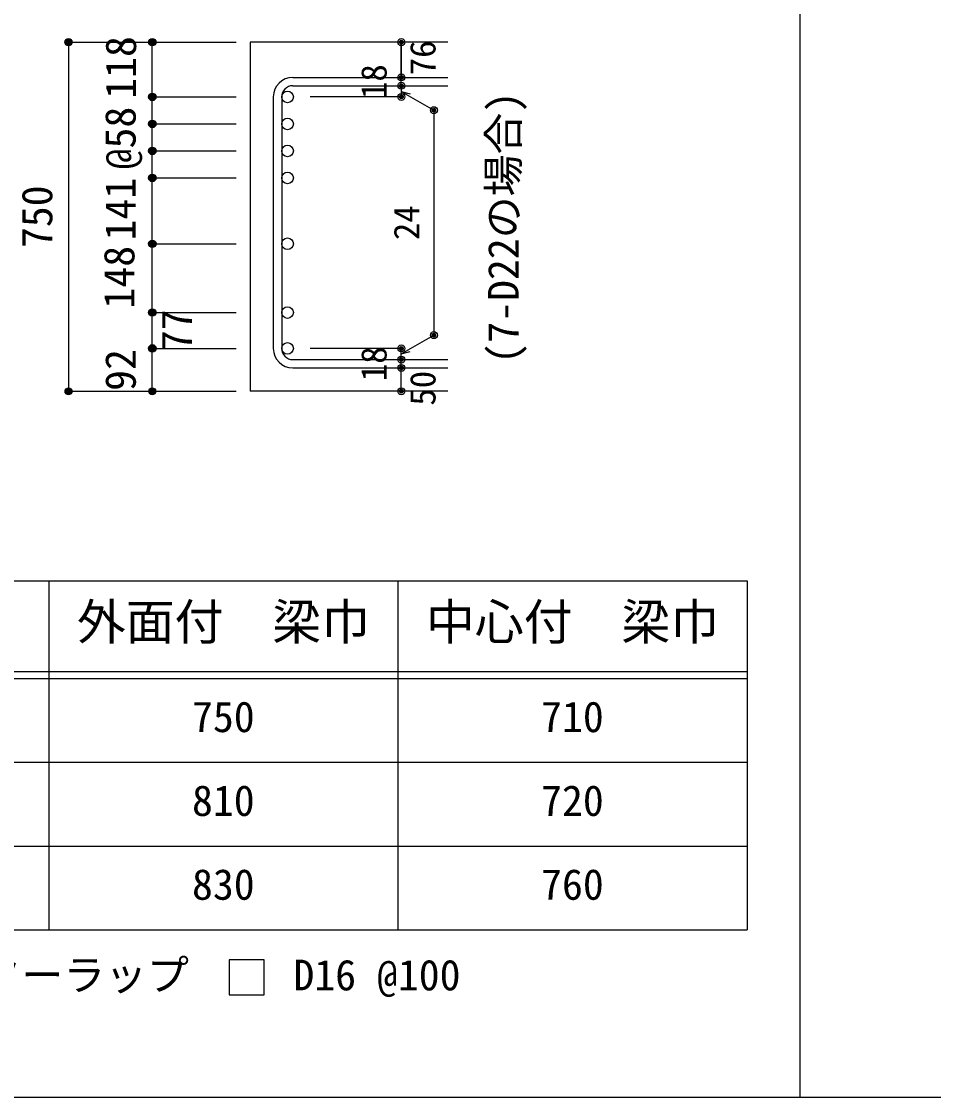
# Model space of a CAD drawing. Units: millimetres at full size, sheet at 1:30, with parts at other scales. Extents: x -5973 to 5954, y -4195 to 4201.
# Drawn here: x -2797 to -837, y -4195 to -1885 of the extents above; entities that cross this region are included whole.
import ezdxf
from ezdxf.enums import TextEntityAlignment as Align

# ---------------------------------------------------------------- set-up
doc = ezdxf.new("R2010")
doc.units = ezdxf.units.MM
doc.header["$LTSCALE"] = 30
doc.header["$PDMODE"] = 32
doc.header["$PDSIZE"] = 15
for name, color, linetype in [('0-1_躯体線', 2, 'Continuous'), ('0-5_基礎梁筋', 7, 'Continuous'), ('0-6_スタラップ筋', 7, 'Continuous'), ('0-7_文字', 4, 'Continuous'), ('0-D_寸法', 4, 'Continuous'), ('6-7_文字', 7, 'Continuous'), ('6-E_枠', 7, 'Continuous'), ('F-0_枠', 6, 'Continuous')]:
    doc.layers.add(name, color=color, linetype=linetype)
doc.styles.add('ＭＳ ゴシック', font='')
doc.styles.get('ＭＳ ゴシック').set_extended_font_data('MS Gothic')

msp = doc.modelspace()

# ---------------------------------------------------------------- linework, layer by layer
at = {"layer": '0-1_躯体線'}
for p, q in [((-1880.8, -1928.91), (-2305.8, -1928.91)), ((-2305.8, -1928.91), (-2305.8, -2678.6)), ((-1880.8, -2678.6), (-2305.8, -2678.6))]:
    msp.add_line(p, q, dxfattribs=at)
at = {"layer": '0-5_基礎梁筋', "color": 3}
for centre in [(-2225.3, -2046.6), (-2225.3, -2104.6), (-2225.3, -2162.6), (-2225.3, -2220.6), (-2225.3, -2361.91), (-2225.3, -2509.6), (-2225.3, -2586.6)]:
    msp.add_circle(centre, 12.5, dxfattribs=at)
at = {"layer": '0-6_スタラップ筋'}
for p, q in [((-2213.8, -2004.6), (-1880.8, -2004.6)), ((-2213.8, -2022.6), (-1880.8, -2022.6)), ((-2255.8, -2046.6), (-2255.8, -2586.6)), ((-2237.8, -2046.6), (-2237.8, -2586.6)), ((-2213.8, -2610.6), (-1880.8, -2610.6)), ((-2213.8, -2628.6), (-1880.8, -2628.6))]:
    msp.add_line(p, q, dxfattribs=at)
for centre, radius, start, end in [((-2213.8, -2046.6), 42, 90, 180), ((-2213.8, -2046.6), 24, 90, 180), ((-2213.8, -2586.6), 42, 180, 270), ((-2213.8, -2586.6), 24, 180, 270)]:
    msp.add_arc(centre, radius, start, end, dxfattribs=at)
at = {"layer": '0-D_寸法'}
for p, q in [((-2695.8, -1928.91), (-2515.8, -1928.91)), ((-2695.8, -1928.91), (-2515.8, -1928.91)), ((-2695.8, -1928.91), (-2695.8, -2678.6)), ((-2515.8, -1928.91), (-2335.8, -1928.91)), ((-2515.8, -1928.91), (-2335.8, -1928.91)), ((-2515.8, -2678.6), (-2515.8, -1928.91)), ((-1980.8, -2004.6), (-1980.8, -1928.91)), ((-1980.8, -1928.91), (-1980.8, -2004.6)), ((-1980.8, -2022.6), (-1980.8, -2004.6)), ((-1980.8, -2022.6), (-1980.8, -2046.6)), ((-2515.8, -2046.6), (-2335.8, -2046.6)), ((-2515.8, -2046.6), (-2335.8, -2046.6)), ((-1980.8, -2046.6), (-2176.89, -2046.6)), ((-1980.8, -2034.6), (-1910.74, -2075.05)), ((-1980.8, -2034.6), (-1961.48, -2039.78)), ((-1910.74, -2075.05), (-1910.74, -2558.15)), ((-2515.8, -2104.6), (-2335.8, -2104.6)), ((-2515.8, -2104.6), (-2335.8, -2104.6)), ((-2515.8, -2162.6), (-2335.8, -2162.6)), ((-2515.8, -2162.6), (-2335.8, -2162.6)), ((-2515.8, -2220.6), (-2335.8, -2220.6)), ((-2515.8, -2220.6), (-2335.8, -2220.6)), ((-2515.8, -2361.91), (-2335.8, -2361.91)), ((-2515.8, -2361.91), (-2335.8, -2361.91)), ((-2515.8, -2509.6), (-2335.8, -2509.6)), ((-2515.8, -2509.6), (-2335.8, -2509.6)), ((-1980.8, -2598.6), (-1910.74, -2558.15)), ((-2515.8, -2586.6), (-2335.8, -2586.6)), ((-2515.8, -2586.6), (-2335.8, -2586.6)), ((-1980.8, -2586.6), (-2176.89, -2586.6)), ((-1980.8, -2610.6), (-1980.8, -2586.6)), ((-1980.8, -2598.6), (-1961.48, -2593.43)), ((-1980.8, -2628.6), (-1980.8, -2610.6)), ((-1980.8, -2678.6), (-1980.8, -2628.6)), ((-2695.8, -2678.6), (-2515.8, -2678.6)), ((-2515.8, -2678.6), (-2335.8, -2678.6))]:
    msp.add_line(p, q, dxfattribs=at)
for centre, radius in [((-2695.8, -1928.91), 8), ((-2695.8, -1928.91), 7.2), ((-2695.8, -1928.91), 6.4), ((-2695.8, -1928.91), 5.6), ((-2695.8, -1928.91), 4.8), ((-2695.8, -1928.91), 4), ((-2695.8, -1928.91), 3.2), ((-2695.8, -1928.91), 2.4), ((-2695.8, -1928.91), 1.6), ((-2695.8, -1928.91), 0.8), ((-2515.8, -1928.91), 8), ((-2515.8, -1928.91), 7.2), ((-2515.8, -1928.91), 6.4), ((-2515.8, -1928.91), 5.6), ((-2515.8, -1928.91), 4.8), ((-2515.8, -1928.91), 4), ((-2515.8, -1928.91), 3.2), ((-2515.8, -1928.91), 2.4), ((-2515.8, -1928.91), 1.6), ((-2515.8, -1928.91), 0.8), ((-1980.8, -1928.91), 4), ((-1980.8, -1928.91), 3.6), ((-1980.8, -1928.91), 3.2), ((-1980.8, -1928.91), 2.8), ((-1980.8, -1928.91), 2.4), ((-1980.8, -1928.91), 2), ((-1980.8, -1928.91), 1.6), ((-1980.8, -1928.91), 1.2), ((-1980.8, -1928.91), 0.8), ((-1980.8, -1928.91), 0.4), ((-1980.8, -2004.6), 4), ((-1980.8, -2004.6), 3.6), ((-1980.8, -2004.6), 3.2), ((-1980.8, -2004.6), 2.8), ((-1980.8, -2004.6), 2.4), ((-1980.8, -2004.6), 2), ((-1980.8, -2004.6), 1.6), ((-1980.8, -2004.6), 1.2), ((-1980.8, -2004.6), 0.8), ((-1980.8, -2004.6), 0.4), ((-1980.8, -2022.6), 4), ((-1980.8, -2022.6), 3.6), ((-1980.8, -2022.6), 3.2), ((-1980.8, -2022.6), 2.8), ((-1980.8, -2022.6), 2.4), ((-1980.8, -2022.6), 2), ((-1980.8, -2022.6), 1.6), ((-1980.8, -2022.6), 1.2), ((-1980.8, -2022.6), 0.8), ((-1980.8, -2022.6), 0.4), ((-2515.8, -2046.6), 8), ((-2515.8, -2046.6), 7.2), ((-2515.8, -2046.6), 6.4), ((-2515.8, -2046.6), 5.6), ((-2515.8, -2046.6), 4.8), ((-2515.8, -2046.6), 4), ((-2515.8, -2046.6), 3.2), ((-2515.8, -2046.6), 2.4), ((-2515.8, -2046.6), 1.6), ((-2515.8, -2046.6), 0.8), ((-1980.8, -2046.6), 4), ((-1980.8, -2046.6), 3.6), ((-1980.8, -2046.6), 3.2), ((-1980.8, -2046.6), 2.8), ((-1980.8, -2046.6), 2.4), ((-1980.8, -2046.6), 2), ((-1980.8, -2046.6), 1.6), ((-1980.8, -2046.6), 1.2), ((-1980.8, -2046.6), 0.8), ((-1980.8, -2046.6), 0.4), ((-1910.74, -2075.05), 4), ((-1910.74, -2075.05), 3.6), ((-1910.74, -2075.05), 3.2), ((-1910.74, -2075.05), 2.8), ((-1910.74, -2075.05), 2.4), ((-1910.74, -2075.05), 2), ((-1910.74, -2075.05), 1.6), ((-1910.74, -2075.05), 1.2), ((-1910.74, -2075.05), 0.8), ((-1910.74, -2075.05), 0.4), ((-2515.8, -2104.6), 8), ((-2515.8, -2104.6), 7.2), ((-2515.8, -2104.6), 6.4), ((-2515.8, -2104.6), 5.6), ((-2515.8, -2104.6), 4.8), ((-2515.8, -2104.6), 4), ((-2515.8, -2104.6), 3.2), ((-2515.8, -2104.6), 2.4), ((-2515.8, -2104.6), 1.6), ((-2515.8, -2104.6), 0.8), ((-2515.8, -2162.6), 8), ((-2515.8, -2162.6), 7.2), ((-2515.8, -2162.6), 6.4), ((-2515.8, -2162.6), 5.6), ((-2515.8, -2162.6), 4.8), ((-2515.8, -2162.6), 4), ((-2515.8, -2162.6), 3.2), ((-2515.8, -2162.6), 2.4), ((-2515.8, -2162.6), 1.6), ((-2515.8, -2162.6), 0.8), ((-2515.8, -2220.6), 8), ((-2515.8, -2220.6), 7.2), ((-2515.8, -2220.6), 6.4), ((-2515.8, -2220.6), 5.6), ((-2515.8, -2220.6), 4.8), ((-2515.8, -2220.6), 4), ((-2515.8, -2220.6), 3.2), ((-2515.8, -2220.6), 2.4), ((-2515.8, -2220.6), 1.6), ((-2515.8, -2220.6), 0.8), ((-2515.8, -2361.91), 8), ((-2515.8, -2361.91), 7.2), ((-2515.8, -2361.91), 6.4), ((-2515.8, -2361.91), 5.6), ((-2515.8, -2361.91), 4.8), ((-2515.8, -2361.91), 4), ((-2515.8, -2361.91), 3.2), ((-2515.8, -2361.91), 2.4), ((-2515.8, -2361.91), 1.6), ((-2515.8, -2361.91), 0.8), ((-2515.8, -2509.6), 8), ((-2515.8, -2509.6), 7.2), ((-2515.8, -2509.6), 6.4), ((-2515.8, -2509.6), 5.6), ((-2515.8, -2509.6), 4.8), ((-2515.8, -2509.6), 4), ((-2515.8, -2509.6), 3.2), ((-2515.8, -2509.6), 2.4), ((-2515.8, -2509.6), 1.6), ((-2515.8, -2509.6), 0.8), ((-1910.74, -2558.15), 4), ((-1910.74, -2558.15), 3.6), ((-1910.74, -2558.15), 3.2), ((-1910.74, -2558.15), 2.8), ((-1910.74, -2558.15), 2.4), ((-1910.74, -2558.15), 2), ((-1910.74, -2558.15), 1.6), ((-1910.74, -2558.15), 1.2), ((-1910.74, -2558.15), 0.8), ((-1910.74, -2558.15), 0.4), ((-2515.8, -2586.6), 8), ((-2515.8, -2586.6), 7.2), ((-2515.8, -2586.6), 6.4), ((-2515.8, -2586.6), 5.6), ((-2515.8, -2586.6), 4.8), ((-2515.8, -2586.6), 4), ((-2515.8, -2586.6), 3.2), ((-2515.8, -2586.6), 2.4), ((-2515.8, -2586.6), 1.6), ((-2515.8, -2586.6), 0.8), ((-1980.8, -2586.6), 4), ((-1980.8, -2586.6), 3.6), ((-1980.8, -2586.6), 3.2), ((-1980.8, -2586.6), 2.8), ((-1980.8, -2586.6), 2.4), ((-1980.8, -2586.6), 2), ((-1980.8, -2586.6), 1.6), ((-1980.8, -2586.6), 1.2), ((-1980.8, -2586.6), 0.8), ((-1980.8, -2586.6), 0.4), ((-1980.8, -2610.6), 4), ((-1980.8, -2610.6), 3.6), ((-1980.8, -2610.6), 3.2), ((-1980.8, -2610.6), 2.8), ((-1980.8, -2610.6), 2.4), ((-1980.8, -2610.6), 2), ((-1980.8, -2610.6), 1.6), ((-1980.8, -2610.6), 1.2), ((-1980.8, -2610.6), 0.8), ((-1980.8, -2610.6), 0.4), ((-1980.8, -2628.6), 4), ((-1980.8, -2628.6), 3.6), ((-1980.8, -2628.6), 3.2), ((-1980.8, -2628.6), 2.8), ((-1980.8, -2628.6), 2.4), ((-1980.8, -2628.6), 2), ((-1980.8, -2628.6), 1.6), ((-1980.8, -2628.6), 1.2), ((-1980.8, -2628.6), 0.8), ((-1980.8, -2628.6), 0.4), ((-2695.8, -2678.6), 7.2), ((-2695.8, -2678.6), 6.4), ((-2695.8, -2678.6), 5.6), ((-2695.8, -2678.6), 4.8), ((-2695.8, -2678.6), 4), ((-2695.8, -2678.6), 3.2), ((-2695.8, -2678.6), 2.4), ((-2695.8, -2678.6), 1.6), ((-2695.8, -2678.6), 0.8), ((-2515.8, -2678.6), 7.2), ((-2515.8, -2678.6), 6.4), ((-2515.8, -2678.6), 5.6), ((-2515.8, -2678.6), 4.8), ((-2515.8, -2678.6), 4), ((-2515.8, -2678.6), 3.2), ((-2515.8, -2678.6), 2.4), ((-2515.8, -2678.6), 1.6), ((-2515.8, -2678.6), 0.8), ((-1980.8, -2678.6), 4), ((-1980.8, -2678.6), 3.6), ((-1980.8, -2678.6), 3.2), ((-1980.8, -2678.6), 2.8), ((-1980.8, -2678.6), 2.4), ((-1980.8, -2678.6), 2), ((-1980.8, -2678.6), 1.6), ((-1980.8, -2678.6), 1.2), ((-1980.8, -2678.6), 0.8), ((-1980.8, -2678.6), 0.4)]:
    msp.add_circle(centre, radius, dxfattribs=at)
at = {"layer": '0-D_寸法', "color": 7}
for p in [(-2695.8, -1928.91), (-2695.8, -1928.91), (-2515.8, -1928.91), (-1980.8, -1928.91), (-1980.8, -2004.6), (-1980.8, -2022.6), (-2515.8, -2046.6), (-1980.8, -2046.6), (-1910.74, -2075.05), (-2515.8, -2104.6), (-2515.8, -2162.6), (-2515.8, -2220.6), (-2515.8, -2361.91), (-2515.8, -2509.6), (-1910.74, -2558.15), (-2515.8, -2586.6), (-1980.8, -2586.6), (-1980.8, -2610.6), (-1980.8, -2628.6), (-2695.8, -2678.6), (-2695.8, -2678.6), (-2515.8, -2678.6), (-1980.8, -2678.6)]:
    msp.add_point(p, dxfattribs=at)
at = {"layer": '6-7_文字'}
msp.add_lwpolyline([(-2350.31, -3974.69), (-2275.31, -3974.69), (-2275.31, -3899.69), (-2350.31, -3899.69)], close=True, dxfattribs=at)
at = {"layer": '6-E_枠', "color": 3}
for p, q in [((-3400.52, -3085.43), (-1238, -3085.43)), ((-1238, -3085.43), (-1238, -3835.43)), ((-3400.52, -3835.43), (-1238, -3835.43))]:
    msp.add_line(p, q, dxfattribs=at)
at = {"layer": '6-E_枠'}
for p, q in [((-2738, -3085.43), (-2738, -3835.43)), ((-1988, -3085.43), (-1988, -3835.43)), ((-3400.52, -3280.43), (-1238, -3280.43)), ((-3400.52, -3295.43), (-1238, -3295.43)), ((-3400.52, -3475.43), (-1238, -3475.43)), ((-3400.52, -3655.43), (-1238, -3655.43))]:
    msp.add_line(p, q, dxfattribs=at)
at = {"layer": 'F-0_枠', "color": 2}
msp.add_line((-1124.64, 4201.15), (-1124.64, -4195.24), dxfattribs=at)
at = {"layer": 'F-0_枠'}
msp.add_line((5954.1, -4195.24), (-5972.88, -4195.24), dxfattribs=at)

# ---------------------------------------------------------------- texts
at = {"layer": '0-7_文字', "color": 7, "style": 'ＭＳ ゴシック'}
msp.add_text('(7-D22の場合)', height=65.98, rotation=90, dxfattribs=at).set_placement((-1708.91, -2619.54), align=Align.BOTTOM_LEFT)
at = {"layer": '0-D_寸法', "style": 'ＭＳ ゴシック'}
for s, height, p in [('118', 65.98, (-2530.92, -2050.62)), ('76', 54.99, (-1890.8, -2000.1)), ('18', 54.99, (-1995.8, -2051.1)), ('@58', 65.98, (-2531.8, -2202.22)), ('141', 65.98, (-2531.75, -2354.84)), ('750', 65.98, (-2710.8, -2371.25)), ('24', 54.99, (-1925.74, -2354.1)), ('148', 65.98, (-2534.46, -2501.05)), ('77', 65.98, (-2410.72, -2592.56)), ('18', 54.99, (-1995.8, -2657.1)), ('92', 65.98, (-2531.49, -2677.89)), ('50', 54.99, (-1890.8, -2709.6))]:
    msp.add_text(s, height=height, rotation=90, dxfattribs=at).set_placement(p, align=Align.BOTTOM_LEFT)
at = {"layer": '6-7_文字', "color": 2, "style": 'ＭＳ ゴシック'}
for s, p in [('外面付\u3000梁巾', (-2678, -3235.43)), ('中心付\u3000梁巾', (-1928, -3235.43))]:
    msp.add_text(s, height=76.98, dxfattribs=at).set_placement(p, align=Align.BOTTOM_LEFT)
at = {"layer": '6-7_文字', "style": 'ＭＳ ゴシック'}
for s, p in [('750', (-2430.5, -3430.43)), ('710', (-1680.5, -3430.43)), ('810', (-2430.5, -3610.43)), ('720', (-1680.5, -3610.43)), ('830', (-2430.5, -3790.43)), ('760', (-1680.5, -3790.43)), ('※ 基礎梁スターラップ     D16 @100', (-3381.96, -3985.01))]:
    msp.add_text(s, height=65.98, dxfattribs=at).set_placement(p, align=Align.BOTTOM_LEFT)

doc.saveas('drawing.dxf')
